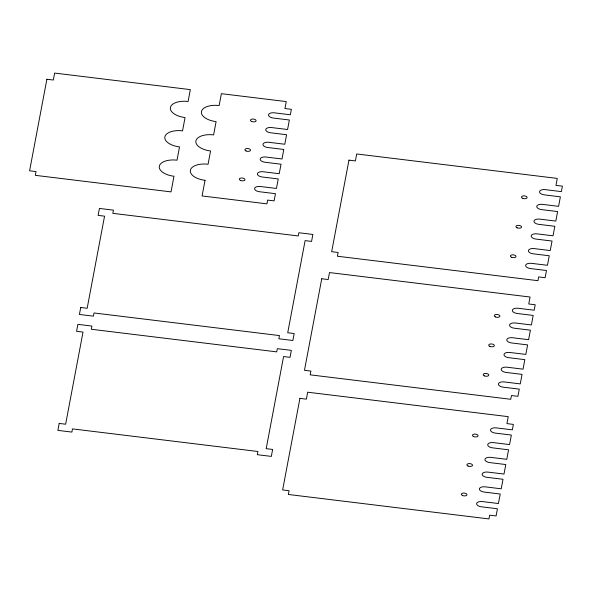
<?xml version="1.0" encoding="UTF-8"?>
<svg xmlns="http://www.w3.org/2000/svg" width="592" height="592" viewBox="0 0 592 592"><rect width="100%" height="100%" fill="white"/><g stroke="black" fill="none" stroke-linecap="round" stroke-linejoin="round"><path stroke-width="0.89" d="M46.886 79.247L29.6 170.799L36.045 171.584L35.335 175.343L171.029 191.889L173.981 176.261A16.317 8.155 5.7 0 1 159.315 166.248A16.317 8.155 5.7 0 1 177.015 160.18L179.524 146.912A16.317 8.155 5.7 0 1 164.857 136.9A16.317 8.155 5.7 0 1 182.558 130.832L185.059 117.564A16.317 8.155 5.7 0 1 170.392 107.552A16.317 8.155 5.7 0 1 188.093 101.484L190.335 89.621L54.642 73.075L53.324 80.031L46.886 79.247M80.727 307.5L79.409 314.456L93.418 316.165L94.017 312.968L279.454 335.575L278.854 338.772L292.862 340.481L294.172 333.525L287.727 332.741L305.117 240.626L311.562 241.41L312.872 234.454L298.871 232.745L298.264 235.949L112.828 213.342L113.435 210.138L99.426 208.436L98.109 215.392L104.555 216.176L87.165 308.284L80.727 307.5M59.193 423.421L57.875 430.384L71.884 432.086L72.483 428.889L257.927 451.496L257.32 454.693L271.328 456.402L272.638 449.446L266.193 448.662L283.583 356.547L290.028 357.331L291.338 350.375L277.337 348.666L276.73 351.87L91.294 329.263L91.901 326.066L77.892 324.357L76.575 331.313L83.021 332.097L65.631 424.212L59.193 423.421M205.032 180.316L202.079 195.945L266.948 203.855L267.651 200.096L274.096 200.88L275.458 193.68L259.385 191.719A5.298 2.649 5.7 0 1 254.627 188.471A5.298 2.649 5.7 0 1 260.369 186.502L276.442 188.463L278.24 178.939L262.167 176.986A5.298 2.649 5.7 0 1 257.409 173.73A5.298 2.649 5.7 0 1 263.151 171.761L279.224 173.722L281.022 164.206L264.95 162.245A5.298 2.649 5.7 0 1 260.191 158.996A5.298 2.649 5.7 0 1 265.934 157.028L282.007 158.989L283.805 149.465L267.732 147.512A5.298 2.649 5.7 0 1 262.974 144.256A5.298 2.649 5.7 0 1 268.716 142.287L284.789 144.248L286.587 134.732L270.514 132.771A5.298 2.649 5.7 0 1 265.756 129.522A5.298 2.649 5.7 0 1 271.499 127.554L287.571 129.507L289.37 119.991L273.297 118.037A5.298 2.649 5.7 0 1 268.531 114.781A5.298 2.649 5.7 0 1 274.281 112.813L290.354 114.774L291.382 109.328L284.937 108.543L286.254 101.58L221.386 93.677L219.144 105.546A16.317 8.155 5.7 0 0 201.443 111.607A16.317 8.155 5.7 0 0 216.11 121.619L213.601 134.895A16.317 8.155 5.7 0 0 195.9 140.955A16.317 8.155 5.7 0 0 210.567 150.967L208.066 164.243A16.317 8.155 5.7 0 0 190.365 170.304A16.317 8.155 5.7 0 0 205.032 180.316M321.745 278.743L304.466 370.296L310.904 371.08L310.201 374.84L510.763 399.289L511.473 395.53L517.911 396.322L519.273 389.122L503.2 387.161A5.298 2.649 5.7 0 1 498.442 383.912A5.298 2.649 5.7 0 1 504.184 381.936L520.257 383.897L522.055 374.381L505.982 372.42A5.298 2.649 5.7 0 1 501.224 369.171A5.298 2.649 5.7 0 1 506.967 367.203L523.039 369.164L524.838 359.64L508.765 357.686A5.298 2.649 5.7 0 1 504.007 354.43A5.298 2.649 5.7 0 1 509.749 352.462L525.822 354.423L527.62 344.907L511.547 342.946A5.298 2.649 5.7 0 1 506.789 339.697A5.298 2.649 5.7 0 1 512.531 337.729L528.604 339.69L530.402 330.166L514.33 328.212A5.298 2.649 5.7 0 1 509.571 324.956A5.298 2.649 5.7 0 1 515.314 322.988L531.387 324.949L533.185 315.432L517.112 313.471A5.298 2.649 5.7 0 1 512.354 310.223A5.298 2.649 5.7 0 1 518.096 308.254L534.169 310.208L535.198 304.762L528.752 303.977L530.069 297.021L329.507 272.572L328.19 279.528L321.745 278.743M299.922 398.379L282.643 489.932L289.081 490.716L288.371 494.475L488.94 518.925L489.643 515.166L496.089 515.95L497.45 508.75L481.377 506.796A5.298 2.649 5.7 0 1 476.619 503.54A5.298 2.649 5.7 0 1 482.362 501.572L498.434 503.533L500.233 494.017L484.16 492.056A5.298 2.649 5.7 0 1 479.402 488.807A5.298 2.649 5.7 0 1 485.144 486.839L501.217 488.8L503.015 479.276L486.942 477.322A5.298 2.649 5.7 0 1 482.177 474.066A5.298 2.649 5.7 0 1 487.926 472.098L503.999 474.059L505.797 464.542L489.725 462.581A5.298 2.649 5.7 0 1 484.959 459.333A5.298 2.649 5.7 0 1 490.709 457.364L506.782 459.318L508.58 449.802L492.507 447.841A5.298 2.649 5.7 0 1 487.741 444.592A5.298 2.649 5.7 0 1 493.491 442.624L509.564 444.585L511.362 435.068L495.289 433.107A5.298 2.649 5.7 0 1 490.524 429.859A5.298 2.649 5.7 0 1 496.274 427.89L512.346 429.844L513.375 424.397L506.93 423.613L508.247 416.657L307.677 392.207L306.367 399.163L299.922 398.379M348.954 160.136L331.668 251.689L338.113 252.473L337.403 256.232L537.965 280.682L538.676 276.923L545.114 277.715L546.475 270.514L530.402 268.553A5.298 2.649 5.7 0 1 525.644 265.305A5.298 2.649 5.7 0 1 531.387 263.336L547.459 265.29L549.258 255.774L533.185 253.813A5.298 2.649 5.7 0 1 528.427 250.564A5.298 2.649 5.7 0 1 534.169 248.596L550.242 250.557L552.04 241.04L535.967 239.079A5.298 2.649 5.7 0 1 531.209 235.831A5.298 2.649 5.7 0 1 536.951 233.855L553.024 235.816L554.822 226.299L538.75 224.338A5.298 2.649 5.7 0 1 533.991 221.09A5.298 2.649 5.7 0 1 539.734 219.121L555.807 221.082L557.605 211.559L541.532 209.605A5.298 2.649 5.7 0 1 536.774 206.349A5.298 2.649 5.7 0 1 542.516 204.381L558.589 206.342L560.387 196.825L544.314 194.864A5.298 2.649 5.7 0 1 539.556 191.616A5.298 2.649 5.7 0 1 545.299 189.647L561.371 191.608L562.4 186.154L555.955 185.37L557.272 178.414L356.71 153.964L355.392 160.92L348.954 160.136M462.522 495.519A2.827 1.413 5.7 0 0 466.947 494.831A2.827 1.413 5.7 0 0 462.974 493.106A2.827 1.413 5.7 0 0 462.522 495.519M468.087 466.045A2.827 1.413 5.7 0 0 472.512 465.349A2.827 1.413 5.7 0 0 468.538 463.632A2.827 1.413 5.7 0 0 468.087 466.045M473.652 436.57A2.827 1.413 5.7 0 0 478.077 435.875A2.827 1.413 5.7 0 0 474.103 434.158A2.827 1.413 5.7 0 0 473.652 436.57M251.659 121.501A2.827 1.413 5.7 0 0 256.084 120.805A2.827 1.413 5.7 0 0 252.111 119.088A2.827 1.413 5.7 0 0 251.659 121.501M246.094 150.975A2.827 1.413 5.7 0 0 250.52 150.279A2.827 1.413 5.7 0 0 246.546 148.562A2.827 1.413 5.7 0 0 246.094 150.975M240.53 180.449A2.827 1.413 5.7 0 0 244.962 179.753A2.827 1.413 5.7 0 0 240.981 178.037A2.827 1.413 5.7 0 0 240.53 180.449M495.474 316.935A2.827 1.413 5.7 0 0 499.9 316.239A2.827 1.413 5.7 0 0 495.926 314.522A2.827 1.413 5.7 0 0 495.474 316.935M489.91 346.409A2.827 1.413 5.7 0 0 494.342 345.721A2.827 1.413 5.7 0 0 490.361 343.996A2.827 1.413 5.7 0 0 489.91 346.409M484.345 375.883A2.827 1.413 5.7 0 0 488.777 375.195A2.827 1.413 5.7 0 0 484.804 373.478A2.827 1.413 5.7 0 0 484.345 375.883M522.677 198.327A2.827 1.413 5.7 0 0 527.109 197.639A2.827 1.413 5.7 0 0 523.136 195.915A2.827 1.413 5.7 0 0 522.677 198.327M517.112 227.802A2.827 1.413 5.7 0 0 521.545 227.113A2.827 1.413 5.7 0 0 517.571 225.397A2.827 1.413 5.7 0 0 517.112 227.802M511.547 257.276A2.827 1.413 5.7 0 0 515.98 256.588A2.827 1.413 5.7 0 0 512.006 254.871A2.827 1.413 5.7 0 0 511.547 257.276"/></g></svg>
